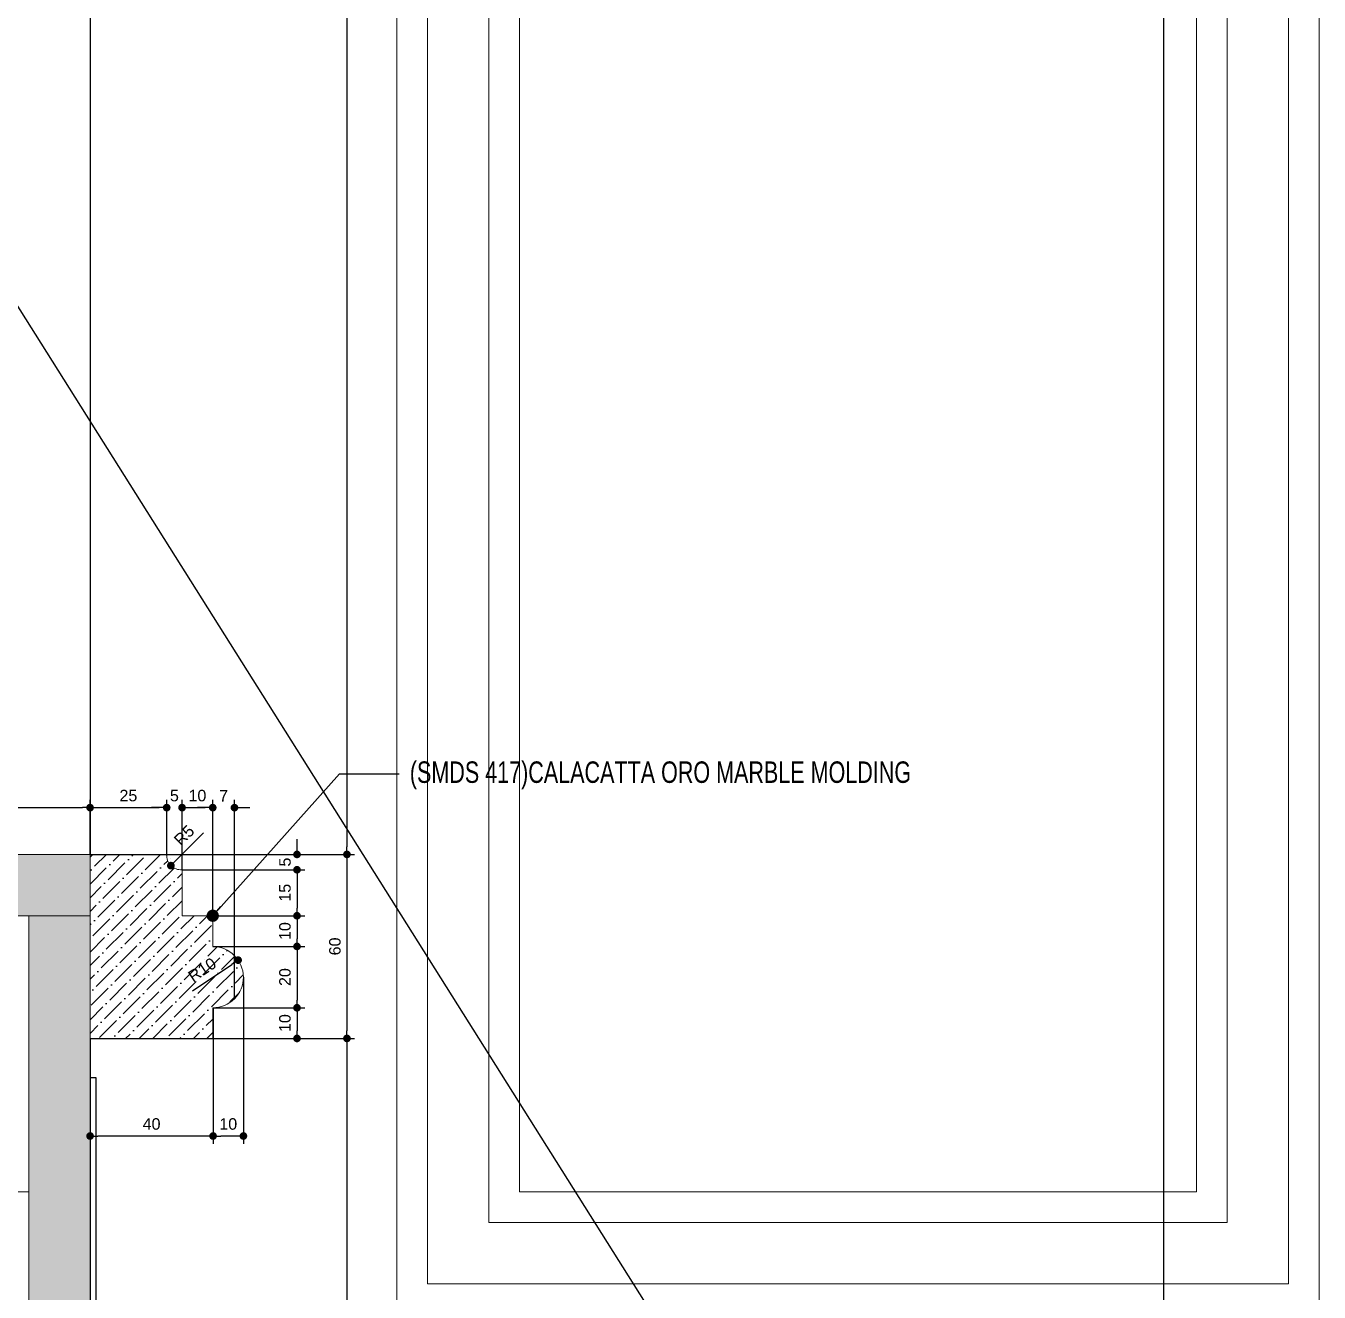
# Model space of a CAD drawing. Header units: inches. Extents: x 193287 to 241687, y 437648 to 550079.
# Drawn here: x 228376.7 to 228798.4, y 449342.9 to 449755.8 of the extents above; entities that cross this region are included whole.
import ezdxf

# ---------------------------------------------------------------- set-up
doc = ezdxf.new("R2010")
doc.units = ezdxf.units.IN
doc.header["$MEASUREMENT"] = 0
doc.linetypes.add('AM_DIN_F_W050', pattern=[6.25, 4.75, -1.5])
for name, color, linetype, lineweight in [('A-Dim-ID', 9, 'Continuous', 20), ('CQ bathroom accessories', 8, 'Continuous', 0), ('CQ Marble', 6, 'Continuous', 0)]:
    doc.layers.add(name, color=color, linetype=linetype, lineweight=lineweight)
for name, color, linetype in [('A-DIMESNION-1', 7, 'Continuous'), ('CQ marble hatch', 8, 'Continuous'), ('CQ SPOT DETAIL DIMENSION', 9, 'Continuous'), ('CQ SPOT DETAILS', 40, 'Continuous'), ('CQ text label', 3, 'Continuous'), ('CQ_callout', 34, 'Continuous'), ('Layer2', 2, 'Continuous'), ('SANITARY WARES', 212, 'Continuous')]:
    doc.layers.add(name, color=color, linetype=linetype)
doc.styles.add('DIM 50', font='romans.shx', dxfattribs={"width": 0.75, "height": 100})
doc.styles.add('ST9', font='romans.shx', dxfattribs={"width": 0.8})
doc.styles.get("Standard").update_dxf_attribs({"font": 'arial.ttf'})
doc.dimstyles.new('CQ 2.5', dxfattribs={"dimscale": 0.025, "dimtxt": 150, "dimasz": 100, "dimexe": 100, "dimexo": 0, "dimgap": 80, "dimtad": 1, "dimdec": 0, "dimzin": 0, "dimdsep": 46, "dimtxsty": 'Standard', "dimblk": 'DOT', "dimcen": 100, "dimclrd": 250, "dimclre": 250, "dimclrt": 3, "dimadec": 0, "dimazin": 0, "dimtfac": 1, "dimtdec": 0, "dimtofl": 0, "dimtmove": 0, "dimatfit": 3, "dimfxl": 1, "dimtolj": 1, "dimtzin": 0, "dimlwd": -1, "dimarcsym": 0})
doc.dimstyles.new('DIM-20', dxfattribs={"dimscale": 1000, "dimtxt": 0.044, "dimasz": 0.035, "dimexe": 0.022, "dimexo": 0.022, "dimgap": 0.022, "dimtad": 1, "dimdec": 0, "dimzin": 0, "dimdsep": 46, "dimtxsty": 'ST9', "dimblk1": 'ARCHTICK', "dimblk2": 'ARCHTICK', "dimsah": 1, "dimcen": 0.088, "dimdle": 0.04, "dimclrd": 256, "dimclre": 256, "dimclrt": 3, "dimadec": 0, "dimazin": 0, "dimtfac": 1, "dimtdec": 0, "dimtix": 1, "dimtofl": 0, "dimtmove": 1, "dimatfit": 3, "dimldrblk": 'CLOSED', "dimfxl": 1, "dimtolj": 1, "dimtzin": 0, "dimarcsym": 0})
doc.dimstyles.get("Standard").update_dxf_attribs({"dimtxt": 0.18, "dimasz": 0.18, "dimexe": 0.18, "dimexo": 0.0625, "dimgap": 0.09, "dimtad": 0, "dimtih": 1, "dimtoh": 1, "dimdec": 4, "dimzin": 0, "dimdsep": 46, "dimtxsty": 'Standard', "dimcen": 0.09, "dimadec": 0, "dimazin": 0, "dimtfac": 1, "dimtdec": 4, "dimtofl": 0, "dimtmove": 0, "dimatfit": 3, "dimfxl": 1, "dimtolj": 1, "dimtzin": 0, "dimarcsym": 0})
pattern_1 = [(45, (-202819.4748, -456589.9536), (1.657281518, 6.0766989), [7.8125, -1.5625, 0, -1.5625])]

# ---------------------------------------------------------------- blocks, each defined once
blk = doc.blocks.new('niche section 2')
at = {"layer": 'CQ marble hatch', "ltscale": 1000}
h = blk.add_hatch(dxfattribs=at)
h.set_pattern_fill('ANSI36', color=256, scale=25, style=0)
h.set_pattern_definition([(45, (-202824.4748, -456589.9536), (1.657281518, 6.0766989), [7.8125, -1.5625, 0, -1.5625])])
h.paths.add_polyline_path([(1325.6, -5364.31), (1325.6, -5344.31), (1305.6, -5344.31), (1305.6, -7124.31), (1495.4, -7124.31), (1495.4, -7104.31), (1325.6, -7104.31)])
h = blk.add_hatch(dxfattribs=at)
h.set_pattern_fill('ANSI36', color=256, scale=25, style=0)
h.set_pattern_definition(pattern_1)
edge = h.paths.add_edge_path()
edge.add_line((1535.4, -7124.31), (1525.4, -7124.31))
edge.add_line((1525.4, -7124.31), (1525.4, -7109.31))
edge.add_arc((1525.04, -7104.67), 4.65, 175.5651, 274.4349, ccw=False)
edge.add_line((1520.4, -7104.31), (1495.4, -7104.31))
edge.add_line((1495.4, -7104.31), (1495.4, -7164.31))
edge.add_line((1495.4, -7164.31), (1535.4, -7164.31))
edge.add_line((1535.4, -7164.31), (1535.4, -7154.31))
edge.add_arc((1535.46, -7144.36), 9.95, 269.6962, 360.3038)
edge.add_arc((1535.27, -7144.45), 10.14, 0.774, 89.226)
edge.add_line((1535.4, -7134.31), (1535.4, -7124.31))
h = blk.add_hatch(dxfattribs=at)
h.set_pattern_fill('ANSI36', color=256, scale=25, style=0)
h.set_pattern_definition(pattern_1)
h.paths.add_polyline_path([(1495.4, -8254.44), (1475.4, -8254.44), (1475.4, -7124.31), (1495.4, -7124.31)])
at = {"layer": 'CQ Marble', "color": 6, "elevation": 0}
for points in [[(1325.6, -5344.31), (1325.6, -7104.31), (1495.4, -7104.31), (1495.4, -7124.31), (1305.6, -7124.31), (1305.6, -5344.31), (1325.6, -5344.31)], [(1495.4, -8254.44), (1475.4, -8254.44), (1475.4, -7124.31), (1495.4, -7124.31), (1495.4, -8254.44)]]:
    blk.add_lwpolyline(points, dxfattribs=at)
blk.add_lwpolyline([(1535.4, -7124.31), (1525.4, -7124.31), (1525.4, -7109.31, -0.460318), (1520.4, -7104.31), (1495.4, -7104.31), (1495.4, -7164.31), (1535.4, -7164.31), (1535.4, -7154.31, 0.417323), (1545.4, -7144.31, 0.406322), (1535.4, -7134.31)], format="xyb", close=True, dxfattribs=at)
at = {"layer": 'CQ marble hatch', "extrusion": (4.88522e-08, -5.98593e-09, 1)}
blk.add_line((1495.4, -5364.31), (1495.4, -7104.31, 0), dxfattribs=at)
blk = doc.blocks.new('_Dot')
at = {"color": 0, "linetype": 'ByBlock', "lineweight": -2}
blk.add_line((-0.5, 0), (-1, 0), dxfattribs=at)
at = {"color": 0, "linetype": 'ByBlock', "const_width": 0.5}
blk.add_lwpolyline([(-0.25, 0, 1), (0.25, 0, 1)], format="xyb", close=True, dxfattribs=at)
blk = doc.blocks.new('*D112')
at = {"layer": 'CQ SPOT DETAIL DIMENSION', "color": 250, "transparency": 16777216}
blk.add_line((228434.68, 449492.65), (228425.79, 449483.76), dxfattribs=at)
at = {"layer": 'Defpoints', "color": 0, "transparency": 16777216}
for p in [(228427.31, 449485.28, 0), (228424.02, 449481.99, 0)]:
    blk.add_point(p, dxfattribs=at)
at = {"layer": 'CQ SPOT DETAIL DIMENSION', "color": 250, "transparency": 16777216, "xscale": 2.5, "yscale": 2.5, "zscale": 2.5, "rotation": 225.0000000030403}
blk.add_blockref('_Dot', (228424.02, 449481.99), dxfattribs=at)
at = {"layer": 'CQ SPOT DETAIL DIMENSION', "color": 3, "transparency": 16777216, "insert": (228428.36, 449491.85), "char_height": 3.75, "attachment_point": 5, "rotation": 45}
blk.add_mtext('\\A1;R5', dxfattribs=at)
blk = doc.blocks.new('*D113')
at = {"layer": 'CQ SPOT DETAIL DIMENSION', "color": 250, "transparency": 16777216}
blk.add_line((228431.06, 449441.14), (228443.87, 449449.78), dxfattribs=at)
at = {"layer": 'Defpoints', "color": 0, "transparency": 16777216}
for p in [(228445.94, 449451.17, 0), (228437.54, 449445.51, 0)]:
    blk.add_point(p, dxfattribs=at)
at = {"layer": 'CQ SPOT DETAIL DIMENSION', "color": 250, "transparency": 16777216, "xscale": 2.5, "yscale": 2.5, "zscale": 2.5, "rotation": 33.98360687477842}
blk.add_blockref('_Dot', (228445.94, 449451.17), dxfattribs=at)
at = {"layer": 'CQ SPOT DETAIL DIMENSION', "color": 3, "transparency": 16777216, "insert": (228434.24, 449448.01), "char_height": 3.75, "attachment_point": 5, "rotation": 33.9836}
blk.add_mtext('\\A1;R10', dxfattribs=at)
blk = doc.blocks.new('teceprofil cistern 9.30080 side')
at = {"layer": 'SANITARY WARES', "color": 8, "linetype": 'AM_DIN_F_W050', "lineweight": 0, "ltscale": 3}
for p in [(159406.01, 27248.34, 0), (159448, 26259.13, 0)]:
    blk.add_line(p, (159448, 27248.34, 0), dxfattribs=at)
blk = doc.blocks.new('*D4548')
at = {"layer": 'A-DIMESNION-1', "color": 250, "lineweight": -2, "ltscale": 0.05, "transparency": 16777216}
for p, q in [((228397.67, 431225.64), (228483.93, 431225.64)), ((228397.67, 429485.64), (228483.93, 429485.64))]:
    blk.add_line(p, q, dxfattribs=at)
at = {"layer": 'A-DIMESNION-1', "color": 250, "ltscale": 0.05, "transparency": 16777216}
blk.add_line((228481.43, 431223.14), (228481.43, 429488.14), dxfattribs=at)
at = {"layer": 'Defpoints', "color": 0, "linetype": 'Continuous', "ltscale": 0.05, "transparency": 16777216}
for p in [(228397.67, 431225.64, 0), (228397.67, 429485.64, 0), (228481.43, 429485.64)]:
    blk.add_point(p, dxfattribs=at)
at = {"layer": 'A-DIMESNION-1', "color": 250, "linetype": 'Continuous', "ltscale": 0.05, "transparency": 16777216, "xscale": 2.5, "yscale": 2.5, "zscale": 2.5}
for p, rotation in [((228481.43, 431225.64), 90), ((228481.43, 429485.64), 270)]:
    blk.add_blockref('_Dot', p, dxfattribs=dict(at, rotation=rotation))
at = {"layer": 'A-DIMESNION-1', "color": 3, "linetype": 'Continuous', "ltscale": 0.05, "transparency": 16777216, "insert": (228477.52, 430355.64), "char_height": 3.75, "attachment_point": 5, "rotation": 90}
blk.add_mtext('\\A1;1740', dxfattribs=at)
blk = doc.blocks.new('*D4547')
at = {"layer": 'A-DIMESNION-1', "color": 250, "lineweight": -2, "ltscale": 0.05, "transparency": 16777216}
for p, q in [((228397.67, 429485.64), (228483.93, 429485.64)), ((228397.67, 429425.64), (228483.93, 429425.64))]:
    blk.add_line(p, q, dxfattribs=at)
at = {"layer": 'A-DIMESNION-1', "color": 250, "ltscale": 0.05, "transparency": 16777216}
blk.add_line((228481.43, 429483.14), (228481.43, 429428.14), dxfattribs=at)
at = {"layer": 'Defpoints', "color": 0, "linetype": 'Continuous', "ltscale": 0.05, "transparency": 16777216}
for p in [(228397.67, 429485.64, 0), (228397.67, 429425.64, 0), (228481.43, 429425.64)]:
    blk.add_point(p, dxfattribs=at)
at = {"layer": 'A-DIMESNION-1', "color": 250, "linetype": 'Continuous', "ltscale": 0.05, "transparency": 16777216, "xscale": 2.5, "yscale": 2.5, "zscale": 2.5}
for p, rotation in [((228481.43, 429485.64), 90), ((228481.43, 429425.64), 270)]:
    blk.add_blockref('_Dot', p, dxfattribs=dict(at, rotation=rotation))
at = {"layer": 'A-DIMESNION-1', "color": 3, "linetype": 'Continuous', "ltscale": 0.05, "transparency": 16777216, "insert": (228477.52, 429455.64), "char_height": 3.75, "attachment_point": 5, "rotation": 90}
blk.add_mtext('\\A1;60', dxfattribs=at)
blk = doc.blocks.new('*D4546')
at = {"layer": 'A-DIMESNION-1', "color": 250, "lineweight": -2, "ltscale": 0.05, "transparency": 16777216}
for p, q in [((228397.67, 429425.64), (228483.93, 429425.64)), ((228397.67, 429235.63), (228483.93, 429235.63))]:
    blk.add_line(p, q, dxfattribs=at)
at = {"layer": 'A-DIMESNION-1', "color": 250, "ltscale": 0.05, "transparency": 16777216}
blk.add_line((228481.43, 429423.14), (228481.43, 429238.13), dxfattribs=at)
at = {"layer": 'Defpoints', "color": 0, "linetype": 'Continuous', "ltscale": 0.05, "transparency": 16777216}
for p in [(228397.67, 429425.64, 0), (228397.67, 429235.63, 0), (228481.43, 429235.63)]:
    blk.add_point(p, dxfattribs=at)
at = {"layer": 'A-DIMESNION-1', "color": 250, "linetype": 'Continuous', "ltscale": 0.05, "transparency": 16777216, "xscale": 2.5, "yscale": 2.5, "zscale": 2.5}
for p, rotation in [((228481.43, 429425.64), 90), ((228481.43, 429235.63), 270)]:
    blk.add_blockref('_Dot', p, dxfattribs=dict(at, rotation=rotation))
at = {"layer": 'A-DIMESNION-1', "color": 3, "linetype": 'Continuous', "ltscale": 0.05, "transparency": 16777216, "insert": (228477.52, 429330.64), "char_height": 3.75, "attachment_point": 5, "rotation": 90}
blk.add_mtext('\\A1;190', dxfattribs=at)
blk = doc.blocks.new('*D4542')
at = {"layer": 'A-DIMESNION-1', "color": 250, "lineweight": -2, "ltscale": 0.05, "transparency": 16777216}
for p, q in [((228397.67, 429485.64), (228397.67, 429503.39)), ((228422.66, 429485.28), (228422.66, 429503.39))]:
    blk.add_line(p, q, dxfattribs=at)
at = {"layer": 'A-DIMESNION-1', "color": 250, "ltscale": 0.05, "transparency": 16777216}
blk.add_line((228400.17, 429500.89), (228420.16, 429500.89), dxfattribs=at)
at = {"layer": 'Defpoints', "color": 0, "linetype": 'Continuous', "ltscale": 0.05, "transparency": 16777216}
for p in [(228422.66, 429500.89), (228397.67, 429485.64, 0), (228422.66, 429485.28, 0)]:
    blk.add_point(p, dxfattribs=at)
at = {"layer": 'A-DIMESNION-1', "color": 250, "linetype": 'Continuous', "ltscale": 0.05, "transparency": 16777216, "xscale": 2.5, "yscale": 2.5, "zscale": 2.5, "rotation": 180}
blk.add_blockref('_Dot', (228397.67, 429500.89), dxfattribs=at)
at = {"layer": 'A-DIMESNION-1', "color": 250, "linetype": 'Continuous', "ltscale": 0.05, "transparency": 16777216, "xscale": 2.5, "yscale": 2.5, "zscale": 2.5}
blk.add_blockref('_Dot', (228422.66, 429500.89), dxfattribs=at)
at = {"layer": 'A-DIMESNION-1', "color": 3, "linetype": 'Continuous', "ltscale": 0.05, "transparency": 16777216, "insert": (228410.17, 429504.8), "char_height": 3.75, "attachment_point": 5}
blk.add_mtext('\\A1;25', dxfattribs=at)
blk = doc.blocks.new('*D4541')
at = {"layer": 'A-DIMESNION-1', "color": 250, "lineweight": -2, "ltscale": 0.05, "transparency": 16777216}
for p, q in [((228422.66, 429485.28), (228422.66, 429503.39)), ((228427.67, 429480.64), (228427.67, 429503.39))]:
    blk.add_line(p, q, dxfattribs=at)
at = {"layer": 'A-DIMESNION-1', "color": 250, "ltscale": 0.05, "transparency": 16777216}
for p, q in [((228420.16, 429500.89), (228417.66, 429500.89)), ((228430.17, 429500.89), (228432.67, 429500.89))]:
    blk.add_line(p, q, dxfattribs=at)
at = {"layer": 'Defpoints', "color": 0, "linetype": 'Continuous', "ltscale": 0.05, "transparency": 16777216}
for p in [(228427.67, 429500.89), (228422.66, 429485.28, 0), (228427.67, 429480.64, 0)]:
    blk.add_point(p, dxfattribs=at)
at = {"layer": 'A-DIMESNION-1', "color": 250, "linetype": 'Continuous', "ltscale": 0.05, "transparency": 16777216, "xscale": 2.5, "yscale": 2.5, "zscale": 2.5}
blk.add_blockref('_Dot', (228422.66, 429500.89), dxfattribs=at)
at = {"layer": 'A-DIMESNION-1', "color": 250, "linetype": 'Continuous', "ltscale": 0.05, "transparency": 16777216, "xscale": 2.5, "yscale": 2.5, "zscale": 2.5, "rotation": 180}
blk.add_blockref('_Dot', (228427.67, 429500.89), dxfattribs=at)
at = {"layer": 'A-DIMESNION-1', "color": 3, "linetype": 'Continuous', "ltscale": 0.05, "transparency": 16777216, "insert": (228425.17, 429504.8), "char_height": 3.75, "attachment_point": 5}
blk.add_mtext('\\A1;5', dxfattribs=at)
blk = doc.blocks.new('*D4540')
at = {"layer": 'A-DIMESNION-1', "color": 250, "lineweight": -2, "ltscale": 0.05, "transparency": 16777216}
for p, q in [((228427.67, 429480.64), (228427.67, 429503.39)), ((228437.67, 429465.64), (228437.67, 429503.39))]:
    blk.add_line(p, q, dxfattribs=at)
at = {"layer": 'A-DIMESNION-1', "color": 250, "ltscale": 0.05, "transparency": 16777216}
blk.add_line((228430.17, 429500.89), (228435.17, 429500.89), dxfattribs=at)
at = {"layer": 'Defpoints', "color": 0, "linetype": 'Continuous', "ltscale": 0.05, "transparency": 16777216}
for p in [(228437.67, 429500.89), (228427.67, 429480.64, 0), (228437.67, 429465.64, 0)]:
    blk.add_point(p, dxfattribs=at)
at = {"layer": 'A-DIMESNION-1', "color": 250, "linetype": 'Continuous', "ltscale": 0.05, "transparency": 16777216, "xscale": 2.5, "yscale": 2.5, "zscale": 2.5, "rotation": 180}
blk.add_blockref('_Dot', (228427.67, 429500.89), dxfattribs=at)
at = {"layer": 'A-DIMESNION-1', "color": 250, "linetype": 'Continuous', "ltscale": 0.05, "transparency": 16777216, "xscale": 2.5, "yscale": 2.5, "zscale": 2.5}
blk.add_blockref('_Dot', (228437.67, 429500.89), dxfattribs=at)
at = {"layer": 'A-DIMESNION-1', "color": 3, "linetype": 'Continuous', "ltscale": 0.05, "transparency": 16777216, "insert": (228432.67, 429504.8), "char_height": 3.75, "attachment_point": 5}
blk.add_mtext('\\A1;10', dxfattribs=at)
blk = doc.blocks.new('*D4539')
at = {"layer": 'A-DIMESNION-1', "color": 250, "lineweight": -2, "ltscale": 0.05, "transparency": 16777216}
for p, q in [((228437.67, 429465.64), (228437.67, 429503.39)), ((228444.76, 429438.56), (228444.76, 429503.39))]:
    blk.add_line(p, q, dxfattribs=at)
at = {"layer": 'A-DIMESNION-1', "color": 250, "ltscale": 0.05, "transparency": 16777216}
for p, q in [((228435.17, 429500.89), (228432.67, 429500.89)), ((228447.26, 429500.89), (228449.76, 429500.89))]:
    blk.add_line(p, q, dxfattribs=at)
at = {"layer": 'Defpoints', "color": 0, "linetype": 'Continuous', "ltscale": 0.05, "transparency": 16777216}
for p in [(228444.76, 429500.89), (228437.67, 429465.64, 0), (228444.76, 429438.56, 0)]:
    blk.add_point(p, dxfattribs=at)
at = {"layer": 'A-DIMESNION-1', "color": 250, "linetype": 'Continuous', "ltscale": 0.05, "transparency": 16777216, "xscale": 2.5, "yscale": 2.5, "zscale": 2.5}
blk.add_blockref('_Dot', (228437.67, 429500.89), dxfattribs=at)
at = {"layer": 'A-DIMESNION-1', "color": 250, "linetype": 'Continuous', "ltscale": 0.05, "transparency": 16777216, "xscale": 2.5, "yscale": 2.5, "zscale": 2.5, "rotation": 180}
blk.add_blockref('_Dot', (228444.76, 429500.89), dxfattribs=at)
at = {"layer": 'A-DIMESNION-1', "color": 3, "linetype": 'Continuous', "ltscale": 0.05, "transparency": 16777216, "insert": (228441.22, 429504.76), "char_height": 3.75, "attachment_point": 5}
blk.add_mtext('\\A1;7', dxfattribs=at)
blk = doc.blocks.new('*D4538')
at = {"layer": 'A-DIMESNION-1', "color": 250, "ltscale": 0.05, "transparency": 16777216}
for p, q in [((228465.15, 429488.14), (228465.15, 429490.64)), ((228465.15, 429478.14), (228465.15, 429475.64))]:
    blk.add_line(p, q, dxfattribs=at)
at = {"layer": 'A-DIMESNION-1', "color": 250, "lineweight": -2, "ltscale": 0.05, "transparency": 16777216}
for p, q in [((228422.67, 429485.64), (228467.65, 429485.64)), ((228427.67, 429480.64), (228467.65, 429480.64))]:
    blk.add_line(p, q, dxfattribs=at)
at = {"layer": 'Defpoints', "color": 0, "linetype": 'Continuous', "ltscale": 0.05, "transparency": 16777216}
for p in [(228422.67, 429485.64, 0), (228427.67, 429480.64), (228465.15, 429480.64)]:
    blk.add_point(p, dxfattribs=at)
at = {"layer": 'A-DIMESNION-1', "color": 250, "linetype": 'Continuous', "ltscale": 0.05, "transparency": 16777216, "xscale": 2.5, "yscale": 2.5, "zscale": 2.5}
for p, rotation in [((228465.15, 429485.64), 270), ((228465.15, 429480.64), 90)]:
    blk.add_blockref('_Dot', p, dxfattribs=dict(at, rotation=rotation))
at = {"layer": 'A-DIMESNION-1', "color": 3, "linetype": 'Continuous', "ltscale": 0.05, "transparency": 16777216, "insert": (228461.24, 429483.14), "char_height": 3.75, "attachment_point": 5, "rotation": 90}
blk.add_mtext('\\A1;5', dxfattribs=at)
blk = doc.blocks.new('*D4537')
at = {"layer": 'A-DIMESNION-1', "color": 250, "lineweight": -2, "ltscale": 0.05, "transparency": 16777216}
for p, q in [((228427.67, 429480.64), (228467.65, 429480.64)), ((228437.67, 429465.64), (228467.65, 429465.64))]:
    blk.add_line(p, q, dxfattribs=at)
at = {"layer": 'A-DIMESNION-1', "color": 250, "ltscale": 0.05, "transparency": 16777216}
blk.add_line((228465.15, 429478.14), (228465.15, 429468.14), dxfattribs=at)
at = {"layer": 'Defpoints', "color": 0, "linetype": 'Continuous', "ltscale": 0.05, "transparency": 16777216}
for p in [(228427.67, 429480.64), (228437.67, 429465.64), (228465.15, 429465.64)]:
    blk.add_point(p, dxfattribs=at)
at = {"layer": 'A-DIMESNION-1', "color": 250, "linetype": 'Continuous', "ltscale": 0.05, "transparency": 16777216, "xscale": 2.5, "yscale": 2.5, "zscale": 2.5}
for p, rotation in [((228465.15, 429480.64), 90), ((228465.15, 429465.64), 270)]:
    blk.add_blockref('_Dot', p, dxfattribs=dict(at, rotation=rotation))
at = {"layer": 'A-DIMESNION-1', "color": 3, "linetype": 'Continuous', "ltscale": 0.05, "transparency": 16777216, "insert": (228461.23, 429473.14), "char_height": 3.75, "attachment_point": 5, "rotation": 90}
blk.add_mtext('\\A1;15', dxfattribs=at)
blk = doc.blocks.new('*D4536')
at = {"layer": 'A-DIMESNION-1', "color": 250, "lineweight": -2, "ltscale": 0.05, "transparency": 16777216}
for p, q in [((228437.67, 429465.64), (228467.65, 429465.64)), ((228437.67, 429455.64), (228467.65, 429455.64))]:
    blk.add_line(p, q, dxfattribs=at)
at = {"layer": 'A-DIMESNION-1', "color": 250, "ltscale": 0.05, "transparency": 16777216}
blk.add_line((228465.15, 429463.14), (228465.15, 429458.14), dxfattribs=at)
at = {"layer": 'Defpoints', "color": 0, "linetype": 'Continuous', "ltscale": 0.05, "transparency": 16777216}
for p in [(228437.67, 429465.64), (228437.67, 429455.64, 0), (228465.15, 429455.64)]:
    blk.add_point(p, dxfattribs=at)
at = {"layer": 'A-DIMESNION-1', "color": 250, "linetype": 'Continuous', "ltscale": 0.05, "transparency": 16777216, "xscale": 2.5, "yscale": 2.5, "zscale": 2.5}
for p, rotation in [((228465.15, 429465.64), 90), ((228465.15, 429455.64), 270)]:
    blk.add_blockref('_Dot', p, dxfattribs=dict(at, rotation=rotation))
at = {"layer": 'A-DIMESNION-1', "color": 3, "linetype": 'Continuous', "ltscale": 0.05, "transparency": 16777216, "insert": (228461.23, 429460.64), "char_height": 3.75, "attachment_point": 5, "rotation": 90}
blk.add_mtext('\\A1;10', dxfattribs=at)
blk = doc.blocks.new('*D4535')
at = {"layer": 'A-DIMESNION-1', "color": 250, "lineweight": -2, "ltscale": 0.05, "transparency": 16777216}
for p, q in [((228437.67, 429455.64), (228467.65, 429455.64)), ((228437.67, 429435.64), (228467.65, 429435.64))]:
    blk.add_line(p, q, dxfattribs=at)
at = {"layer": 'A-DIMESNION-1', "color": 250, "ltscale": 0.05, "transparency": 16777216}
blk.add_line((228465.15, 429453.14), (228465.15, 429438.14), dxfattribs=at)
at = {"layer": 'Defpoints', "color": 0, "linetype": 'Continuous', "ltscale": 0.05, "transparency": 16777216}
for p in [(228437.67, 429455.64, 0), (228437.67, 429435.64, 0), (228465.15, 429435.64)]:
    blk.add_point(p, dxfattribs=at)
at = {"layer": 'A-DIMESNION-1', "color": 250, "linetype": 'Continuous', "ltscale": 0.05, "transparency": 16777216, "xscale": 2.5, "yscale": 2.5, "zscale": 2.5}
for p, rotation in [((228465.15, 429455.64), 90), ((228465.15, 429435.64), 270)]:
    blk.add_blockref('_Dot', p, dxfattribs=dict(at, rotation=rotation))
at = {"layer": 'A-DIMESNION-1', "color": 3, "linetype": 'Continuous', "ltscale": 0.05, "transparency": 16777216, "insert": (228461.23, 429445.64), "char_height": 3.75, "attachment_point": 5, "rotation": 90}
blk.add_mtext('\\A1;20', dxfattribs=at)
blk = doc.blocks.new('*D4534')
at = {"layer": 'A-DIMESNION-1', "color": 250, "lineweight": -2, "ltscale": 0.05, "transparency": 16777216}
for p, q in [((228437.67, 429435.64), (228467.65, 429435.64)), ((228437.67, 429425.64), (228467.65, 429425.64))]:
    blk.add_line(p, q, dxfattribs=at)
at = {"layer": 'A-DIMESNION-1', "color": 250, "ltscale": 0.05, "transparency": 16777216}
blk.add_line((228465.15, 429433.14), (228465.15, 429428.14), dxfattribs=at)
at = {"layer": 'Defpoints', "color": 0, "linetype": 'Continuous', "ltscale": 0.05, "transparency": 16777216}
for p in [(228437.67, 429435.64, 0), (228437.67, 429425.64, 0), (228465.15, 429425.64)]:
    blk.add_point(p, dxfattribs=at)
at = {"layer": 'A-DIMESNION-1', "color": 250, "linetype": 'Continuous', "ltscale": 0.05, "transparency": 16777216, "xscale": 2.5, "yscale": 2.5, "zscale": 2.5}
for p, rotation in [((228465.15, 429435.64), 90), ((228465.15, 429425.64), 270)]:
    blk.add_blockref('_Dot', p, dxfattribs=dict(at, rotation=rotation))
at = {"layer": 'A-DIMESNION-1', "color": 3, "linetype": 'Continuous', "ltscale": 0.05, "transparency": 16777216, "insert": (228461.23, 429430.64), "char_height": 3.75, "attachment_point": 5, "rotation": 90}
blk.add_mtext('\\A1;10', dxfattribs=at)
blk = doc.blocks.new('*D4533')
at = {"layer": 'A-DIMESNION-1', "color": 250, "lineweight": -2, "ltscale": 0.05, "transparency": 16777216}
for p, q in [((228447.67, 429445.59), (228447.67, 429391.32)), ((228437.78, 429435.64), (228437.78, 429391.32))]:
    blk.add_line(p, q, dxfattribs=at)
at = {"layer": 'A-DIMESNION-1', "color": 250, "ltscale": 0.05, "transparency": 16777216}
blk.add_line((228445.17, 429393.82), (228440.28, 429393.82), dxfattribs=at)
at = {"layer": 'Defpoints', "color": 0, "linetype": 'Continuous', "ltscale": 0.05, "transparency": 16777216}
for p in [(228447.67, 429445.59, 0), (228437.78, 429435.64), (228437.78, 429393.82)]:
    blk.add_point(p, dxfattribs=at)
at = {"layer": 'A-DIMESNION-1', "color": 250, "linetype": 'Continuous', "ltscale": 0.05, "transparency": 16777216, "xscale": 2.5, "yscale": 2.5, "zscale": 2.5, "rotation": 180}
blk.add_blockref('_Dot', (228437.78, 429393.82), dxfattribs=at)
at = {"layer": 'A-DIMESNION-1', "color": 250, "linetype": 'Continuous', "ltscale": 0.05, "transparency": 16777216, "xscale": 2.5, "yscale": 2.5, "zscale": 2.5}
blk.add_blockref('_Dot', (228447.67, 429393.82), dxfattribs=at)
at = {"layer": 'A-DIMESNION-1', "color": 3, "linetype": 'Continuous', "ltscale": 0.05, "transparency": 16777216, "insert": (228442.73, 429397.73), "char_height": 3.75, "attachment_point": 5}
blk.add_mtext('\\A1;10', dxfattribs=at)
blk = doc.blocks.new('*D4532')
at = {"layer": 'A-DIMESNION-1', "color": 250, "lineweight": -2, "ltscale": 0.05, "transparency": 16777216}
for p, q in [((228437.78, 429435.64), (228437.78, 429391.32)), ((228397.67, 429425.64), (228397.67, 429391.32))]:
    blk.add_line(p, q, dxfattribs=at)
at = {"layer": 'A-DIMESNION-1', "color": 250, "ltscale": 0.05, "transparency": 16777216}
blk.add_line((228435.28, 429393.82), (228400.17, 429393.82), dxfattribs=at)
at = {"layer": 'Defpoints', "color": 0, "linetype": 'Continuous', "ltscale": 0.05, "transparency": 16777216}
for p in [(228437.78, 429435.64), (228397.67, 429425.64, 0), (228397.67, 429393.82)]:
    blk.add_point(p, dxfattribs=at)
at = {"layer": 'A-DIMESNION-1', "color": 250, "linetype": 'Continuous', "ltscale": 0.05, "transparency": 16777216, "xscale": 2.5, "yscale": 2.5, "zscale": 2.5, "rotation": 180}
blk.add_blockref('_Dot', (228397.67, 429393.82), dxfattribs=at)
at = {"layer": 'A-DIMESNION-1', "color": 250, "linetype": 'Continuous', "ltscale": 0.05, "transparency": 16777216, "xscale": 2.5, "yscale": 2.5, "zscale": 2.5}
blk.add_blockref('_Dot', (228437.78, 429393.82), dxfattribs=at)
at = {"layer": 'A-DIMESNION-1', "color": 3, "linetype": 'Continuous', "ltscale": 0.05, "transparency": 16777216, "insert": (228417.73, 429397.73), "char_height": 3.75, "attachment_point": 5}
blk.add_mtext('\\A1;40', dxfattribs=at)
blk = doc.blocks.new('*D4525')
at = {"layer": 'A-DIMESNION-1', "color": 250, "lineweight": -2, "ltscale": 0.05, "transparency": 16777216}
for p, q in [((228227.87, 429485.64), (228227.87, 429503.39)), ((228397.67, 429485.64), (228397.67, 429503.39))]:
    blk.add_line(p, q, dxfattribs=at)
at = {"layer": 'A-DIMESNION-1', "color": 250, "ltscale": 0.05, "transparency": 16777216}
blk.add_line((228230.37, 429500.89), (228395.17, 429500.89), dxfattribs=at)
at = {"layer": 'Defpoints', "color": 0, "linetype": 'Continuous', "ltscale": 0.05, "transparency": 16777216}
for p in [(228397.67, 429500.89), (228227.87, 429485.64, 0), (228397.67, 429485.64, 0)]:
    blk.add_point(p, dxfattribs=at)
at = {"layer": 'A-DIMESNION-1', "color": 250, "linetype": 'Continuous', "ltscale": 0.05, "transparency": 16777216, "xscale": 2.5, "yscale": 2.5, "zscale": 2.5, "rotation": 180}
blk.add_blockref('_Dot', (228227.87, 429500.89), dxfattribs=at)
at = {"layer": 'A-DIMESNION-1', "color": 250, "linetype": 'Continuous', "ltscale": 0.05, "transparency": 16777216, "xscale": 2.5, "yscale": 2.5, "zscale": 2.5}
blk.add_blockref('_Dot', (228397.67, 429500.89), dxfattribs=at)
at = {"layer": 'A-DIMESNION-1', "color": 3, "linetype": 'Continuous', "ltscale": 0.05, "transparency": 16777216, "insert": (228312.77, 429504.8), "char_height": 3.75, "attachment_point": 5}
blk.add_mtext('\\A1;170', dxfattribs=at)
blk = doc.blocks.new('_ARCHTICK')
at = {"color": 0, "linetype": 'ByBlock', "const_width": 0.15}
blk.add_lwpolyline([(-0.5, -0.5), (0.5, 0.5)], dxfattribs=at)
blk = doc.blocks.new('*D924')
at = {"layer": 'A-Dim-ID', "lineweight": -2, "transparency": 16777216}
for p, q in [((228747.65, 450175.65), (228747.65, 448295.62)), ((228705.04, 450135.65), (228769.65, 450135.65)), ((228680.9, 448335.62), (228769.65, 448335.62))]:
    blk.add_line(p, q, dxfattribs=at)
at = {"layer": 'Defpoints', "color": 0, "transparency": 16777216}
for p in [(228683.04, 450135.65, 0), (228658.9, 448335.62, 0), (228747.65, 448335.62)]:
    blk.add_point(p, dxfattribs=at)
at = {"layer": 'A-Dim-ID', "lineweight": -2, "transparency": 16777216, "xscale": 20, "yscale": 20, "zscale": 20}
for p, rotation in [((228747.65, 450135.65), 90), ((228747.65, 448335.62), 270)]:
    blk.add_blockref('_ARCHTICK', p, dxfattribs=dict(at, rotation=rotation))
at = {"layer": 'A-Dim-ID', "color": 3, "transparency": 16777216, "insert": (228705.65, 449235.63), "char_height": 40, "attachment_point": 5, "rotation": 90, "style": 'ST9'}
blk.add_mtext('\\A1;1800', dxfattribs=at)
blk = doc.blocks.new('_CLOSED')
at = {"color": 0, "linetype": 'ByBlock'}
for p, q in [((-1, 0.167), (0, 0)), ((-1, 0.167), (-1, -0.167)), ((0, 0), (-1, -0.167)), ((0, 0), (-1, 0))]:
    blk.add_line(p, q, dxfattribs=at)
blk = doc.blocks.new('DIMBLOWUP')
at = {"layer": 'A-DIMESNION-1', "color": 64, "linetype": 'Continuous', "ltscale": 0.05}
for base, p1, p2, picture, middle in [((228481.43, 429485.64), (228397.67, 431225.64, 0), (228397.67, 429485.64, 0), '*D4548', (228477.52, 430355.64)), ((228481.43, 429425.64), (228397.67, 429485.64, 0), (228397.67, 429425.64, 0), '*D4547', (228477.52, 429455.64)), ((228465.15, 429465.64), (228427.67, 429480.64), (228437.67, 429465.64), '*D4537', (228461.23, 429473.14)), ((228465.15, 429455.64), (228437.67, 429465.64), (228437.67, 429455.64, 0), '*D4536', (228461.23, 429460.64)), ((228465.15, 429435.64), (228437.67, 429455.64, 0), (228437.67, 429435.64, 0), '*D4535', (228461.23, 429445.64)), ((228465.15, 429425.64), (228437.67, 429435.64, 0), (228437.67, 429425.64, 0), '*D4534', (228461.23, 429430.64)), ((228481.43, 429235.63), (228397.67, 429425.64, 0), (228397.67, 429235.63, 0), '*D4546', (228477.52, 429330.64))]:
    dim = blk.add_linear_dim(base=base, p1=p1, p2=p2, angle=90, dimstyle='CQ 2.5', dxfattribs=at)
    dim.commit()
    dim.dimension.update_dxf_attribs({"geometry": picture, "text_midpoint": middle})
for base, p1, p2, picture, middle in [((228397.67, 429500.89), (228227.87, 429485.64, 0), (228397.67, 429485.64, 0), '*D4525', (228312.77, 429504.8)), ((228422.66, 429500.89), (228397.67, 429485.64, 0), (228422.66, 429485.28, 0), '*D4542', (228410.17, 429504.8)), ((228437.67, 429500.89), (228427.67, 429480.64, 0), (228437.67, 429465.64, 0), '*D4540', (228432.67, 429504.8)), ((228444.76, 429500.89), (228437.67, 429465.64, 0), (228444.76, 429438.56, 0), '*D4539', (228441.22, 429504.76)), ((228437.78, 429393.82), (228447.67, 429445.59, 0), (228437.78, 429435.64), '*D4533', (228442.73, 429397.73)), ((228397.67, 429393.82), (228437.78, 429435.64), (228397.67, 429425.64, 0), '*D4532', (228417.73, 429397.73))]:
    dim = blk.add_linear_dim(base=base, p1=p1, p2=p2, dimstyle='CQ 2.5', dxfattribs=at)
    dim.commit()
    dim.dimension.update_dxf_attribs({"geometry": picture, "text_midpoint": middle})
dim = blk.add_linear_dim(base=(228427.67, 429500.89), p1=(228422.66, 429485.28, 0), p2=(228427.67, 429480.64, 0), dimstyle='CQ 2.5', dxfattribs=at)
dim.commit()
dim.dimension.update_dxf_attribs({"geometry": '*D4541', "text_midpoint": (228425.17, 429500.89), "dimtype": 160})
dim = blk.add_linear_dim(base=(228465.15, 429480.64), p1=(228422.67, 429485.64, 0), p2=(228427.67, 429480.64), angle=90, dimstyle='CQ 2.5', dxfattribs=at)
dim.commit()
dim.dimension.update_dxf_attribs({"geometry": '*D4538', "text_midpoint": (228465.15, 429483.14), "dimtype": 160})

msp = doc.modelspace()

# ---------------------------------------------------------------- linework, layer by layer
at = {"layer": 'CQ Marble', "extrusion": (-4.88522e-08, 5.98593e-09, 1), "elevation": -0.009}
for points in [[(228798.436, 450645.645), (228497.652, 450645.645), (228497.652, 449335.595), (228798.436, 449335.595)], [(228758.436, 450605.645), (228537.652, 450605.645), (228537.652, 449375.595), (228758.436, 449375.595)]]:
    msp.add_lwpolyline(points, close=True, dxfattribs=at)
at = {"layer": 'CQ Marble', "color": 8, "extrusion": (-4.88522e-08, 5.98593e-09, 1), "elevation": -0.009}
for points in [[(228788.436, 450635.645), (228507.652, 450635.645), (228507.652, 449345.595), (228788.436, 449345.595)], [(228768.436, 450615.645), (228527.652, 450615.645), (228527.652, 449365.595), (228768.436, 449365.595)]]:
    msp.add_lwpolyline(points, close=True, dxfattribs=at)
at = {"layer": 'Layer2', "ltscale": 1000, "elevation": 0}
msp.add_lwpolyline([(228399.674, 449412.796), (228397.674, 449412.796), (228397.674, 449242.81), (228399.674, 449242.81)], close=True, dxfattribs=at)

# ---------------------------------------------------------------- block references
at = {"layer": 'CQ bathroom accessories'}
msp.add_blockref('teceprofil cistern 9.30080 side', (68929.674, 422127.273, 0), dxfattribs=at)
at = {"layer": 'CQ Marble', "extrusion": (-4.88522e-08, 5.98593e-09, 1)}
msp.add_blockref('niche section 2', (226902.269, 456589.954, -0.009), dxfattribs=at)
at = {"layer": 'CQ SPOT DETAIL DIMENSION', "color": 8}
msp.add_blockref('DIMBLOWUP', (0, 20000), dxfattribs=at)

# ---------------------------------------------------------------- texts
at = {"layer": 'CQ text label', "ltscale": 500, "insert": (228501.938, 449515.963), "char_height": 7, "width": 1400.54419, "attachment_point": 1, "style": 'DIM 50'}
msp.add_mtext('{\\fCityBlueprint|b0|i0|c2|p2;(SMDS 417)CALACATTA ORO MARBLE MOLDING}', dxfattribs=at)

# ---------------------------------------------------------------- dimensions: what is measured, and where the dimension line sits
at = {"layer": 'A-Dim-ID'}
dim = msp.add_linear_dim(base=(228747.652, 448335.616, -0.001), p1=(228683.044, 450135.647, -0.001), p2=(228658.905, 448335.616, -0.001), angle=90, dimstyle='DIM-20', override={"dimtxt": 0.04, "dimasz": 0.02}, dxfattribs=at)
dim.commit()
dim.dimension.update_dxf_attribs({"geometry": '*D924', "text_midpoint": (228705.652, 449235.631, -0.001)})
at = {"layer": 'CQ SPOT DETAIL DIMENSION'}
for center, mpoint, picture, middle in [((228427.314, 449485.284, 0), (228424.023, 449481.993, 0), '*D112', (228431.121, 449489.091)), ((228437.537, 449445.507, 0), (228445.943, 449451.173, 0), '*D113', (228436.429, 449444.76))]:
    dim = msp.add_radius_dim(center=center, mpoint=mpoint, dimstyle='CQ 2.5', dxfattribs=at)
    dim.commit()
    dim.dimension.update_dxf_attribs({"geometry": picture, "text_midpoint": middle, "dimtype": 164})

# ---------------------------------------------------------------- leaders
at = {"layer": 'CQ SPOT DETAILS', "color": 1}
msp.add_leader([(228437.674, 449465.644), (228479.055, 449511.93), (228498.448, 449511.93)], dimstyle='Standard', override={"dimasz": 4, "dimldrblk": 'Dot', "dimfxl": 0.1, "dimarcsym": 2}, dxfattribs=at)
at = {"layer": 'CQ_callout', "color": 8}
msp.add_leader([(228659.789, 449210.784, 0), (228112.208, 450080.242, 0), (227573.538, 450080.242, 0)], dimstyle='Standard', override={"dimasz": 10, "dimldrblk": 'Dot', "dimfxl": 0.1, "dimarcsym": 2}, dxfattribs=at)

doc.saveas('drawing.dxf')
